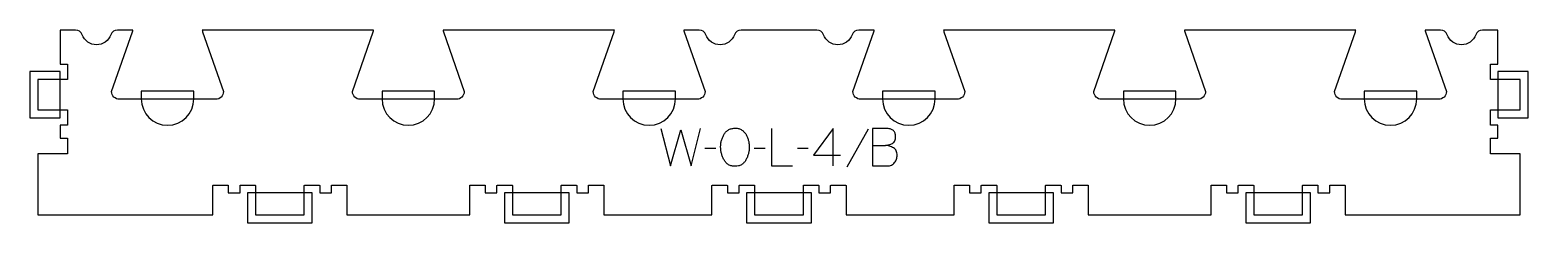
# Model space of a CAD drawing. Extents: x -6 to 1206, y -6 to 150.
import ezdxf

# ---------------------------------------------------------------- set-up
doc = ezdxf.new("R2010")
doc.units = 0
for name, color, linetype in [('1_ANYTOOL_1MMDEEP_LABELS_S', 2, 'CONTINUOUS'), ('4_ANYTOOL_CUTTHROUGH_OUTSI', 5, 'CONTINUOUS'), ('5_ANYTOOL_HALF_MILL_9MM_IN', 3, 'CONTINUOUS')]:
    doc.layers.add(name, color=color, linetype=linetype)

msp = doc.modelspace()

# ---------------------------------------------------------------- linework, layer by layer
at = {"layer": '1_ANYTOOL_1MMDEEP_LABELS_S'}
for p, q in [((671.878582, 69.33248), (654.692867, 38.561052)), ((548.492867, 53.689623), (539.707153, 53.603909)), ((588.521439, 53.689623), (579.735724, 53.603909)), ((623.407153, 53.689623), (614.621439, 53.603909)), ((627.692867, 48.461052), (649.464296, 48.461052))]:
    msp.add_line(p, q, dxfattribs=at)
for points in [[(504.135724, 69.803909), (511.85001, 39.803909), (520.292867, 68.903909), (528.778582, 39.803909), (536.278582, 69.803909)], [(593.664296, 69.803909), (593.664296, 39.803909), (610.764296, 39.803909)], [(643.678582, 39.803909), (643.721439, 69.846766), (627.692867, 48.461052)]]:
    msp.add_lwpolyline(points, dxfattribs=at)
msp.add_lwpolyline([(564.564296, 70.146766, -0.064784), (567.238251, 69.798845, -0.088904), (569.664296, 68.668195, -0.05419), (571.58686, 66.976065, -0.051179), (573.114296, 64.918195, -0.041653), (574.296495, 62.489422, -0.036749), (575.085724, 59.903909, -0.024892), (575.543504, 57.284646, -0.030823), (575.707153, 54.63248, -0.034269), (575.530633, 52.059984, -0.031918), (575.016082, 49.53248, -0.031725), (574.127894, 46.923084, -0.026303), (572.942867, 44.43248, -0.058719), (571.419087, 42.270733, -0.077745), (569.380367, 40.60748, -0.077243), (566.893379, 39.628643, -0.055252), (564.221439, 39.33248, -0.054051), (561.467514, 39.631059, -0.077615), (558.901796, 40.628909, -0.078558), (556.826722, 42.315982, -0.060481), (555.285724, 44.518195, -0.02629), (554.099064, 47.057414, -0.031299), (553.21251, 49.714623, -0.031469), (552.697472, 52.301439, -0.033416), (552.521439, 54.93248, -0.032847), (552.700116, 57.649429, -0.035049), (553.244653, 60.316409, -0.03503), (554.160627, 62.893448, -0.032231), (555.414296, 65.325337, -0.062518), (557.036184, 67.392432, -0.074052), (559.148224, 68.941409, -0.072322), (561.775078, 69.8723, -0.049083)], format="xyb", close=True, dxfattribs=at)
for points in [[(675.307153, 56.13248), (685.85001, 56.261052, 0.046847), (688.798712, 56.7375, 0.060102), (691.571439, 57.825337, 0.086388), (692.678141, 58.695464, 0.076384), (693.451796, 59.877123, 0.070405), (693.949265, 61.564873, 0.036531), (694.078582, 63.33248, 0.031885), (693.986961, 64.767738, 0.051083), (693.660724, 66.16373, 0.053001), (693.152437, 67.250289, 0.064647), (692.407153, 68.186052, 0.064346), (691.433862, 68.911616, 0.050037), (690.317867, 69.399445, 0.048317), (688.873311, 69.715727, 0.029756), (687.392867, 69.803909), (675.307153, 69.803909)], [(675.307153, 69.803909), (675.307153, 39.803909), (684.992867, 39.803909), (687.521439, 39.718195, 0.048381), (689.200332, 39.82211, 0.066146), (690.805367, 40.302123, 0.067079), (692.169131, 41.150794, 0.057042), (693.285724, 42.311052, 0.037099), (694.180396, 43.682293, 0.042913), (694.844653, 45.177123, 0.043052), (695.235813, 46.732771, 0.040094), (695.364296, 48.33248, 0.045096), (695.201924, 50.129097, 0.070597), (694.635724, 51.830695, 0.073303), (693.709746, 53.159733, 0.067093), (692.45001, 54.18248, 0.063103), (689.2755, 55.607426, 0.053716), (685.85001, 56.261052)]]:
    msp.add_lwpolyline(points, format="xyb", dxfattribs=at)
at = {"layer": '4_ANYTOOL_CUTTHROUGH_OUTSI'}
msp.add_lwpolyline([(30.404437, 149.5), (18, 149.5), (18, 122), (23.75, 122, -0.414214), (24, 121.75), (24, 109.75, -0.414214), (23.75, 109.5), (0, 109.5), (0, 85), (23.75, 85, -0.414214), (24, 84.75), (24, 72.75, -0.414214), (23.75, 72.5), (18, 72.5), (18, 62), (23.75, 62, -0.414214), (24, 61.75), (24, 49.75, -0.414214), (23.75, 49.5), (0, 49.5), (0, 0), (141.5, 0), (141.5, 23.75, -0.414214), (141.75, 24), (153.75, 24, -0.414214), (154, 23.75), (154, 18), (163.5, 18), (163.5, 23.75, -0.414214), (163.75, 24), (175.75, 24, -0.414214), (176, 23.75), (176, 0), (215.5, 0), (215.5, 23.75, -0.414214), (215.75, 24), (227.75, 24, -0.414214), (228, 23.75), (228, 18), (237.5, 18), (237.5, 23.75, -0.414214), (237.75, 24), (249.75, 24, -0.414214), (250, 23.75), (250, 0), (349.5, 0), (349.5, 23.75, -0.414214), (349.75, 24), (361.75, 24, -0.414214), (362, 23.75), (362, 18), (371.5, 18), (371.5, 23.75, -0.414214), (371.75, 24), (383.75, 24, -0.414214), (384, 23.75), (384, 0), (423.5, 0), (423.5, 23.75, -0.414214), (423.75, 24), (435.75, 24, -0.414214), (436, 23.75), (436, 18), (445.5, 18), (445.5, 23.75, -0.414214), (445.75, 24), (457.75, 24, -0.414214), (458, 23.75), (458, 0), (545.5, 0), (545.5, 23.75, -0.414214), (545.75, 24), (557.75, 24, -0.414214), (558, 23.75), (558, 18), (567.5, 18), (567.5, 23.75, -0.414214), (567.75, 24), (579.75, 24, -0.414214), (580, 23.75), (580, 0), (619.5, 0), (619.5, 23.75, -0.414214), (619.75, 24), (631.75, 24, -0.414214), (632, 23.75), (632, 18), (641.5, 18), (641.5, 23.75, -0.414214), (641.75, 24), (653.75, 24, -0.414214), (654, 23.75), (654, 0), (741.5, 0), (741.5, 23.75, -0.414214), (741.75, 24), (753.75, 24, -0.414214), (754, 23.75), (754, 18), (763.5, 18), (763.5, 23.75, -0.414214), (763.75, 24), (775.75, 24, -0.414214), (776, 23.75), (776, 0), (815.5, 0), (815.5, 23.75, -0.414214), (815.75, 24), (827.75, 24, -0.414214), (828, 23.75), (828, 18), (837.5, 18), (837.5, 23.75, -0.414214), (837.75, 24), (849.75, 24, -0.414214), (850, 23.75), (850, 0), (949.5, 0), (949.5, 23.75, -0.414214), (949.75, 24), (961.75, 24, -0.414214), (962, 23.75), (962, 18), (971.5, 18), (971.5, 23.75, -0.414214), (971.75, 24), (983.75, 24, -0.414214), (984, 23.75), (984, 0), (1023.5, 0), (1023.5, 23.75, -0.414214), (1023.75, 24), (1035.75, 24, -0.414214), (1036, 23.75), (1036, 18), (1045.5, 18), (1045.5, 23.75, -0.414214), (1045.75, 24), (1057.75, 24, -0.414214), (1058, 23.75), (1058, 0), (1199.5, 0), (1199.5, 49.5), (1175.75, 49.5, -0.414214), (1175.5, 49.75), (1175.5, 61.75, -0.414214), (1175.75, 62), (1181.5, 62), (1181.5, 72.5), (1175.75, 72.5, -0.414214), (1175.5, 72.75), (1175.5, 84.75, -0.414214), (1175.75, 85), (1199.5, 85), (1199.5, 109.5), (1175.75, 109.5, -0.414214), (1175.5, 109.75), (1175.5, 121.75, -0.414214), (1175.75, 122), (1181.5, 122), (1181.5, 149.5), (1169.095563, 149.5, 0.317837), (1163.674411, 145.666667, -0.707107), (1140.575589, 145.666667, 0.317837), (1135.154437, 149.5), (1122.755521, 149.5, 0.06141), (1122.990431, 148.10513), (1139.885965, 99.832588, -0.084368), (1139.9, 99.75, -0.414214), (1133.65, 93.5), (1055.65, 93.5, -0.414214), (1049.4, 99.75, -0.084368), (1049.414035, 99.832588), (1066.313148, 148.116195, 0.0608), (1066.544479, 149.5), (927.855521, 149.5, 0.06141), (928.090431, 148.10513), (944.985965, 99.832588, -0.084368), (945, 99.75, -0.414214), (938.75, 93.5), (860.75, 93.5, -0.414214), (854.5, 99.75, -0.084368), (854.514035, 99.832588), (871.413148, 148.116195, 0.0608), (871.644479, 149.5), (732.955521, 149.5, 0.06141), (733.190431, 148.10513), (750.085965, 99.832588, -0.084368), (750.1, 99.75, -0.414214), (743.85, 93.5), (665.85, 93.5, -0.414214), (659.6, 99.75, -0.084368), (659.614035, 99.832588), (676.513148, 148.116195, 0.0608), (676.744479, 149.5), (664.345563, 149.5, 0.317837), (658.924411, 145.666667, -0.707107), (635.825589, 145.666667, 0.317837), (630.404437, 149.5), (569.095563, 149.5, 0.317837), (563.674411, 145.666667, -0.707107), (540.575589, 145.666667, 0.317837), (535.154437, 149.5), (522.755521, 149.5, 0.06141), (522.990431, 148.10513), (539.885965, 99.832588, -0.084368), (539.9, 99.75, -0.414214), (533.65, 93.5), (455.65, 93.5, -0.414214), (449.4, 99.75, -0.084368), (449.414035, 99.832588), (466.313148, 148.116195, 0.0608), (466.544479, 149.5), (327.855521, 149.5, 0.06141), (328.090431, 148.10513), (344.985965, 99.832588, -0.084368), (345, 99.75, -0.414214), (338.75, 93.5), (260.75, 93.5, -0.414214), (254.5, 99.75, -0.084368), (254.514035, 99.832588), (271.413148, 148.116195, 0.0608), (271.644479, 149.5), (132.955521, 149.5, 0.06141), (133.190431, 148.10513), (150.085965, 99.832588, -0.084368), (150.1, 99.75, -0.414214), (143.85, 93.5), (65.85, 93.5, -0.414214), (59.6, 99.75, -0.084368), (59.614035, 99.832588), (76.513148, 148.116195, 0.0608), (76.744479, 149.5), (64.345563, 149.5, 0.317837), (58.924411, 145.666667, -0.707107), (35.825589, 145.666667, 0.317837)], format="xyb", close=True, dxfattribs=at)
at = {"layer": '5_ANYTOOL_HALF_MILL_9MM_IN'}
for points in [[(18, 84.5), (18, 110), (18, 116), (-6.5, 116), (-6.5, 109.74), (-6.5, 84.76), (-6.5, 78.5), (18, 78.5)], [(1181.5, 110), (1181.5, 84.5), (1181.5, 78.5), (1199.74, 78.5), (1206, 78.5), (1206, 116), (1199.74, 116), (1181.5, 116)], [(216, 18), (175.5, 18), (169.5, 18), (169.5, -6.5), (175.76, -6.5), (215.74, -6.5), (222, -6.5), (222, 18)], [(424, 18), (383.5, 18), (377.5, 18), (377.5, -6.5), (383.76, -6.5), (423.74, -6.5), (430, -6.5), (430, 18)], [(620, 18), (579.5, 18), (573.5, 18), (573.5, -6.5), (579.76, -6.5), (619.74, -6.5), (626, -6.5), (626, 18)], [(816, 18), (775.5, 18), (769.5, 18), (769.5, -6.5), (775.76, -6.5), (815.74, -6.5), (822, -6.5), (822, 18)], [(1024, 18), (983.5, 18), (977.5, 18), (977.5, -6.5), (983.76, -6.5), (1023.74, -6.5), (1030, -6.5), (1030, 18)]]:
    msp.add_lwpolyline(points, close=True, dxfattribs=at)
for points in [[(83.6, 94), (83.6, 93.75, 1), (126.1, 93.75), (126.1, 100), (83.6, 100)], [(278.500002, 93.74, 0.999765), (321, 93.75), (321, 100), (278.5, 100)], [(473.4, 94), (473.4, 93.75, 1), (515.9, 93.75), (515.9, 100), (473.4, 100)], [(683.6, 94), (683.6, 93.75, 1), (726.1, 93.75), (726.1, 100), (683.6, 100)], [(878.500002, 93.74, 0.999765), (921, 93.75), (921, 100), (878.5, 100)], [(1073.4, 94), (1073.4, 93.75, 1), (1115.9, 93.75), (1115.9, 100), (1073.4, 100)]]:
    msp.add_lwpolyline(points, format="xyb", close=True, dxfattribs=at)

doc.saveas('drawing.dxf')
